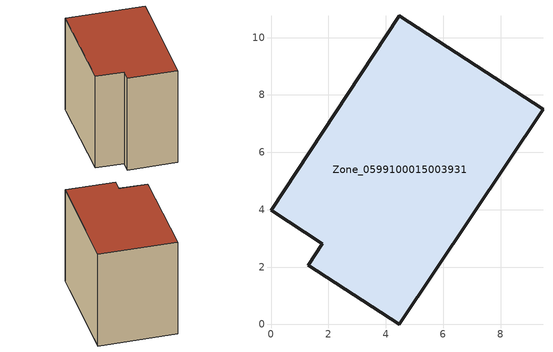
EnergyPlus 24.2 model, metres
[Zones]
Zone_0599100015003931
 floor ground (C_G): 4.47,10.76 9.48,7.5 4.46,0 1.3,2.06 1.79,2.81 0,3.98 z0.87
 wall outside (C_F): 9.48,7.5 4.47,10.76 0,3.98 1.79,2.81 1.3,2.06 4.46,0 9.48,7.5 z0.87:8.66
 roof outside (C_R): 4.46,0 9.48,7.5 4.47,10.76 0,3.98 1.79,2.81 1.3,2.06 z8.66
[BUILDING]
Pand.0599100015003931: North Axis=0; Terrain=City; Loads Convergence Tolerance Value=0.04; Temperature Convergence Tolerance Value=0.4; Solar Distribution=FullExterior; Maximum Number of Warmup Days=25; Minimum Number of Warmup Days=1
[Site:Location]
Rotterdam.The.Hague.AP_ZH_NLD Design_Conditions: Latitude=51.96; Longitude=4.45; Time Zone=1; Elevation=-4.5
[SITE:GROUNDTEMPERATURE:BUILDINGSURFACE]
18, 18, 18, 18, 18, 18, 18, 18, 18, 18, 18, 18
[MATERIAL] Thermal Absorptance=0.9; Solar Absorptance=0.7; Visible Absorptance=0.7
Name | Roughness | Thickness | Conductivity | Density | Specific Heat
G.TI.1965-1974 | MediumSmooth | 0.15 | 0.882353 | 540 | 1210
F.TI.1965-1974 | Rough | 0.3 | 0.697674 | 1920 | 840
R.TI.1965-1974 | MediumRough | 0.2 | 0.232558 | 1500 | 1000
[CONSTRUCTION]
C_G: G.TI.1965-1974
C_F: F.TI.1965-1974
C_R: R.TI.1965-1974
[ZONE]
Zone_0599100015003931: Type=1; Multiplier=1; Ceiling Height=Autocalculate; Volume=Autocalculate; Floor Area=autocalculate; Part of Total Floor Area=Yes
[ZONEINFILTRATION:DESIGNFLOWRATE]
Infil_Zone_0599100015003931: Zone or ZoneList or Space or SpaceList=Zone_0599100015003931; Schedule=AlwaysOn; Design Flow Rate Calculation Method=Flow/Area; Flow Rate per Floor Area=0.003; Constant Term Coefficient=1; Temperature Term Coefficient=0; Velocity Term Coefficient=0; Velocity Squared Term Coefficient=0
[HVACTEMPLATE:ZONE:IDEALLOADSAIRSYSTEM]
Zone_0599100015003931: Maximum Heating Supply Air Temperature=50; Minimum Cooling Supply Air Temperature=13; Maximum Heating Supply Air Humidity Ratio=0.0156; Minimum Cooling Supply Air Humidity Ratio=0.0077; Heating Limit=NoLimit; Cooling Limit=NoLimit; Dehumidification Control Type=ConstantSensibleHeatRatio; Cooling Sensible Heat Ratio=0.7; Dehumidification Setpoint=60; Humidification Control Type=None; Humidification Setpoint=30; Outdoor Air Method=None; Outdoor Air Flow Rate per Person=0.00944; Outdoor Air Flow Rate per Zone Floor Area=0; Outdoor Air Flow Rate per Zone=0; Demand Controlled Ventilation Type=None; Outdoor Air Economizer Type=NoEconomizer; Heat Recovery Type=None; Sensible Heat Recovery Effectiveness=0.7; Latent Heat Recovery Effectiveness=0.65
[ZONECONTROL:THERMOSTAT]
ThermostatControl_Zone_0599100015003931: Zone or ZoneList=Zone_0599100015003931; Control Type Schedule=DualSetpointControlType; Control 1=Thermostat_Zone_0599100015003931; Temperature Difference Between Cutout And Setpoint=0
[THERMOSTATSETPOINT:DUALSETPOINT]
Thermostat_Zone_0599100015003931: Heating Setpoint Temperature Schedule=HeatingSetpoint_Zone_0599100015003931; Cooling Setpoint Temperature Schedule=CoolingSetpoint_Zone_0599100015003931
[SCHEDULE:COMPACT]
HeatingSetpoint_Zone_0599100015003931: Through: 12/31, For: AllDays, Until: 24:00, 21
CoolingSetpoint_Zone_0599100015003931: Through: 12/31, For: AllDays, Until: 24:00, 24
DualSetpointControlType: Through: 12/31, For: AllDays, Until: 24:00, 4
AlwaysOn: Through: 12/31, For: AllDays, Until: 24:00, 1
